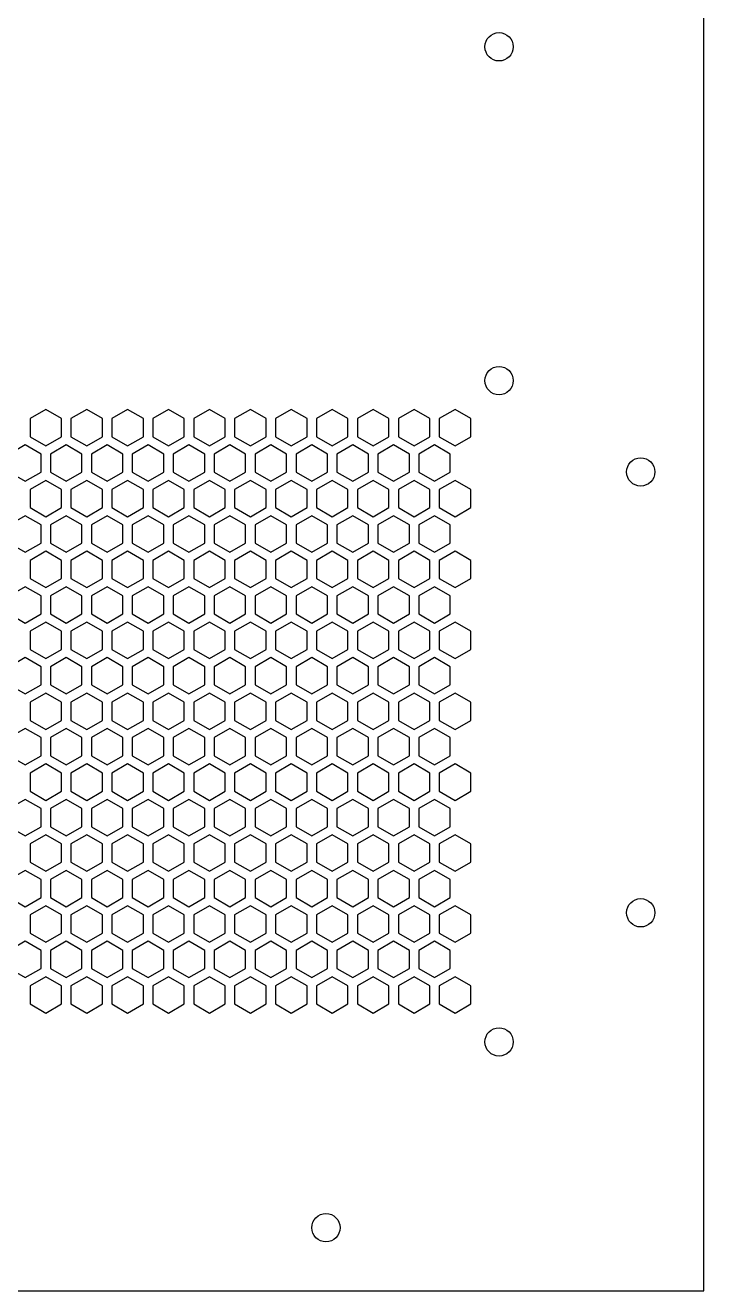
# Model space of a CAD drawing. Header units: millimetres. Extents: x 0 to 430, y 0 to 500.
# Drawn here: x 322.2 to 430, y 0 to 200.9 of the extents above; entities that cross this region are included whole.
import ezdxf

# ---------------------------------------------------------------- set-up
doc = ezdxf.new("R2010")
doc.units = ezdxf.units.MM
doc.layers.add('CUT', color=1, linetype='CONTINUOUS')

msp = doc.modelspace()

# ---------------------------------------------------------------- linework, layer by layer
at = {"layer": 'CUT'}
for p, q in [((430, 0), (430, 500)), ((0, 0), (430, 0))]:
    msp.add_line(p, q, dxfattribs=at)
for points in [[(328, 138.4767), (325.5, 139.9201), (323, 138.4767), (323, 135.5899), (325.5, 134.1466), (328, 135.5899)], [(334.5, 138.4767), (332, 139.9201), (329.5, 138.4767), (329.5, 135.5899), (332, 134.1466), (334.5, 135.5899)], [(341, 138.4767), (338.5, 139.9201), (336, 138.4767), (336, 135.5899), (338.5, 134.1466), (341, 135.5899)], [(347.5, 138.4767), (345, 139.9201), (342.5, 138.4767), (342.5, 135.5899), (345, 134.1466), (347.5, 135.5899)], [(354, 138.4767), (351.5, 139.9201), (349, 138.4767), (349, 135.5899), (351.5, 134.1466), (354, 135.5899)], [(360.5, 138.4767), (358, 139.9201), (355.5, 138.4767), (355.5, 135.5899), (358, 134.1466), (360.5, 135.5899)], [(367, 138.4767), (364.5, 139.9201), (362, 138.4767), (362, 135.5899), (364.5, 134.1466), (367, 135.5899)], [(373.5, 138.4767), (371, 139.9201), (368.5, 138.4767), (368.5, 135.5899), (371, 134.1466), (373.5, 135.5899)], [(380, 138.4767), (377.5, 139.9201), (375, 138.4767), (375, 135.5899), (377.5, 134.1466), (380, 135.5899)], [(386.5, 138.4767), (384, 139.9201), (381.5, 138.4767), (381.5, 135.5899), (384, 134.1466), (386.5, 135.5899)], [(393, 138.4767), (390.5, 139.9201), (388, 138.4767), (388, 135.5899), (390.5, 134.1466), (393, 135.5899)], [(324.75, 132.8475), (322.25, 134.2909), (319.75, 132.8475), (319.75, 129.9608), (322.25, 128.5174), (324.75, 129.9608)], [(331.25, 132.8475), (328.75, 134.2909), (326.25, 132.8475), (326.25, 129.9608), (328.75, 128.5174), (331.25, 129.9608)], [(337.75, 132.8475), (335.25, 134.2909), (332.75, 132.8475), (332.75, 129.9608), (335.25, 128.5174), (337.75, 129.9608)], [(344.25, 132.8475), (341.75, 134.2909), (339.25, 132.8475), (339.25, 129.9608), (341.75, 128.5174), (344.25, 129.9608)], [(350.75, 132.8475), (348.25, 134.2909), (345.75, 132.8475), (345.75, 129.9608), (348.25, 128.5174), (350.75, 129.9608)], [(357.25, 132.8475), (354.75, 134.2909), (352.25, 132.8475), (352.25, 129.9608), (354.75, 128.5174), (357.25, 129.9608)], [(363.75, 132.8475), (361.25, 134.2909), (358.75, 132.8475), (358.75, 129.9608), (361.25, 128.5174), (363.75, 129.9608)], [(370.25, 132.8475), (367.75, 134.2909), (365.25, 132.8475), (365.25, 129.9608), (367.75, 128.5174), (370.25, 129.9608)], [(376.75, 132.8475), (374.25, 134.2909), (371.75, 132.8475), (371.75, 129.9608), (374.25, 128.5174), (376.75, 129.9608)], [(383.25, 132.8475), (380.75, 134.2909), (378.25, 132.8475), (378.25, 129.9608), (380.75, 128.5174), (383.25, 129.9608)], [(389.75, 132.8475), (387.25, 134.2909), (384.75, 132.8475), (384.75, 129.9608), (387.25, 128.5174), (389.75, 129.9608)], [(328, 127.2184), (325.5, 128.6617), (323, 127.2184), (323, 124.3316), (325.5, 122.8882), (328, 124.3316)], [(334.5, 127.2184), (332, 128.6617), (329.5, 127.2184), (329.5, 124.3316), (332, 122.8882), (334.5, 124.3316)], [(341, 127.2184), (338.5, 128.6617), (336, 127.2184), (336, 124.3316), (338.5, 122.8882), (341, 124.3316)], [(347.5, 127.2184), (345, 128.6617), (342.5, 127.2184), (342.5, 124.3316), (345, 122.8882), (347.5, 124.3316)], [(354, 127.2184), (351.5, 128.6617), (349, 127.2184), (349, 124.3316), (351.5, 122.8882), (354, 124.3316)], [(360.5, 127.2184), (358, 128.6617), (355.5, 127.2184), (355.5, 124.3316), (358, 122.8882), (360.5, 124.3316)], [(367, 127.2184), (364.5, 128.6617), (362, 127.2184), (362, 124.3316), (364.5, 122.8882), (367, 124.3316)], [(373.5, 127.2184), (371, 128.6617), (368.5, 127.2184), (368.5, 124.3316), (371, 122.8882), (373.5, 124.3316)], [(380, 127.2184), (377.5, 128.6617), (375, 127.2184), (375, 124.3316), (377.5, 122.8882), (380, 124.3316)], [(386.5, 127.2184), (384, 128.6617), (381.5, 127.2184), (381.5, 124.3316), (384, 122.8882), (386.5, 124.3316)], [(393, 127.2184), (390.5, 128.6617), (388, 127.2184), (388, 124.3316), (390.5, 122.8882), (393, 124.3316)], [(324.75, 121.5892), (322.25, 123.0326), (319.75, 121.5892), (319.75, 118.7024), (322.25, 117.2591), (324.75, 118.7024)], [(331.25, 121.5892), (328.75, 123.0326), (326.25, 121.5892), (326.25, 118.7024), (328.75, 117.2591), (331.25, 118.7024)], [(337.75, 121.5892), (335.25, 123.0326), (332.75, 121.5892), (332.75, 118.7024), (335.25, 117.2591), (337.75, 118.7024)], [(344.25, 121.5892), (341.75, 123.0326), (339.25, 121.5892), (339.25, 118.7024), (341.75, 117.2591), (344.25, 118.7024)], [(350.75, 121.5892), (348.25, 123.0326), (345.75, 121.5892), (345.75, 118.7024), (348.25, 117.2591), (350.75, 118.7024)], [(357.25, 121.5892), (354.75, 123.0326), (352.25, 121.5892), (352.25, 118.7024), (354.75, 117.2591), (357.25, 118.7024)], [(363.75, 121.5892), (361.25, 123.0326), (358.75, 121.5892), (358.75, 118.7024), (361.25, 117.2591), (363.75, 118.7024)], [(370.25, 121.5892), (367.75, 123.0326), (365.25, 121.5892), (365.25, 118.7024), (367.75, 117.2591), (370.25, 118.7024)], [(376.75, 121.5892), (374.25, 123.0326), (371.75, 121.5892), (371.75, 118.7024), (374.25, 117.2591), (376.75, 118.7024)], [(383.25, 121.5892), (380.75, 123.0326), (378.25, 121.5892), (378.25, 118.7024), (380.75, 117.2591), (383.25, 118.7024)], [(389.75, 121.5892), (387.25, 123.0326), (384.75, 121.5892), (384.75, 118.7024), (387.25, 117.2591), (389.75, 118.7024)], [(328, 115.96), (325.5, 117.4034), (323, 115.96), (323, 113.0733), (325.5, 111.6299), (328, 113.0733)], [(334.5, 115.96), (332, 117.4034), (329.5, 115.96), (329.5, 113.0733), (332, 111.6299), (334.5, 113.0733)], [(341, 115.96), (338.5, 117.4034), (336, 115.96), (336, 113.0733), (338.5, 111.6299), (341, 113.0733)], [(347.5, 115.96), (345, 117.4034), (342.5, 115.96), (342.5, 113.0733), (345, 111.6299), (347.5, 113.0733)], [(354, 115.96), (351.5, 117.4034), (349, 115.96), (349, 113.0733), (351.5, 111.6299), (354, 113.0733)], [(360.5, 115.96), (358, 117.4034), (355.5, 115.96), (355.5, 113.0733), (358, 111.6299), (360.5, 113.0733)], [(367, 115.96), (364.5, 117.4034), (362, 115.96), (362, 113.0733), (364.5, 111.6299), (367, 113.0733)], [(373.5, 115.96), (371, 117.4034), (368.5, 115.96), (368.5, 113.0733), (371, 111.6299), (373.5, 113.0733)], [(380, 115.96), (377.5, 117.4034), (375, 115.96), (375, 113.0733), (377.5, 111.6299), (380, 113.0733)], [(386.5, 115.96), (384, 117.4034), (381.5, 115.96), (381.5, 113.0733), (384, 111.6299), (386.5, 113.0733)], [(393, 115.96), (390.5, 117.4034), (388, 115.96), (388, 113.0733), (390.5, 111.6299), (393, 113.0733)], [(324.75, 110.3309), (322.25, 111.7742), (319.75, 110.3309), (319.75, 107.4441), (322.25, 106.0007), (324.75, 107.4441)], [(331.25, 110.3309), (328.75, 111.7742), (326.25, 110.3309), (326.25, 107.4441), (328.75, 106.0007), (331.25, 107.4441)], [(337.75, 110.3309), (335.25, 111.7742), (332.75, 110.3309), (332.75, 107.4441), (335.25, 106.0007), (337.75, 107.4441)], [(344.25, 110.3309), (341.75, 111.7742), (339.25, 110.3309), (339.25, 107.4441), (341.75, 106.0007), (344.25, 107.4441)], [(350.75, 110.3309), (348.25, 111.7742), (345.75, 110.3309), (345.75, 107.4441), (348.25, 106.0007), (350.75, 107.4441)], [(357.25, 110.3309), (354.75, 111.7742), (352.25, 110.3309), (352.25, 107.4441), (354.75, 106.0007), (357.25, 107.4441)], [(363.75, 110.3309), (361.25, 111.7742), (358.75, 110.3309), (358.75, 107.4441), (361.25, 106.0007), (363.75, 107.4441)], [(370.25, 110.3309), (367.75, 111.7742), (365.25, 110.3309), (365.25, 107.4441), (367.75, 106.0007), (370.25, 107.4441)], [(376.75, 110.3309), (374.25, 111.7742), (371.75, 110.3309), (371.75, 107.4441), (374.25, 106.0007), (376.75, 107.4441)], [(383.25, 110.3309), (380.75, 111.7742), (378.25, 110.3309), (378.25, 107.4441), (380.75, 106.0007), (383.25, 107.4441)], [(389.75, 110.3309), (387.25, 111.7742), (384.75, 110.3309), (384.75, 107.4441), (387.25, 106.0007), (389.75, 107.4441)], [(328, 104.7017), (325.5, 106.1451), (323, 104.7017), (323, 101.815), (325.5, 100.3716), (328, 101.815)], [(334.5, 104.7017), (332, 106.1451), (329.5, 104.7017), (329.5, 101.815), (332, 100.3716), (334.5, 101.815)], [(341, 104.7017), (338.5, 106.1451), (336, 104.7017), (336, 101.815), (338.5, 100.3716), (341, 101.815)], [(347.5, 104.7017), (345, 106.1451), (342.5, 104.7017), (342.5, 101.815), (345, 100.3716), (347.5, 101.815)], [(354, 104.7017), (351.5, 106.1451), (349, 104.7017), (349, 101.815), (351.5, 100.3716), (354, 101.815)], [(360.5, 104.7017), (358, 106.1451), (355.5, 104.7017), (355.5, 101.815), (358, 100.3716), (360.5, 101.815)], [(367, 104.7017), (364.5, 106.1451), (362, 104.7017), (362, 101.815), (364.5, 100.3716), (367, 101.815)], [(373.5, 104.7017), (371, 106.1451), (368.5, 104.7017), (368.5, 101.815), (371, 100.3716), (373.5, 101.815)], [(380, 104.7017), (377.5, 106.1451), (375, 104.7017), (375, 101.815), (377.5, 100.3716), (380, 101.815)], [(386.5, 104.7017), (384, 106.1451), (381.5, 104.7017), (381.5, 101.815), (384, 100.3716), (386.5, 101.815)], [(393, 104.7017), (390.5, 106.1451), (388, 104.7017), (388, 101.815), (390.5, 100.3716), (393, 101.815)], [(324.75, 99.0725), (322.25, 100.5159), (319.75, 99.0725), (319.75, 96.1858), (322.25, 94.7424), (324.75, 96.1858)], [(331.25, 99.0725), (328.75, 100.5159), (326.25, 99.0725), (326.25, 96.1858), (328.75, 94.7424), (331.25, 96.1858)], [(337.75, 99.0725), (335.25, 100.5159), (332.75, 99.0725), (332.75, 96.1858), (335.25, 94.7424), (337.75, 96.1858)], [(344.25, 99.0725), (341.75, 100.5159), (339.25, 99.0725), (339.25, 96.1858), (341.75, 94.7424), (344.25, 96.1858)], [(350.75, 99.0725), (348.25, 100.5159), (345.75, 99.0725), (345.75, 96.1858), (348.25, 94.7424), (350.75, 96.1858)], [(357.25, 99.0725), (354.75, 100.5159), (352.25, 99.0725), (352.25, 96.1858), (354.75, 94.7424), (357.25, 96.1858)], [(363.75, 99.0725), (361.25, 100.5159), (358.75, 99.0725), (358.75, 96.1858), (361.25, 94.7424), (363.75, 96.1858)], [(370.25, 99.0725), (367.75, 100.5159), (365.25, 99.0725), (365.25, 96.1858), (367.75, 94.7424), (370.25, 96.1858)], [(376.75, 99.0725), (374.25, 100.5159), (371.75, 99.0725), (371.75, 96.1858), (374.25, 94.7424), (376.75, 96.1858)], [(383.25, 99.0725), (380.75, 100.5159), (378.25, 99.0725), (378.25, 96.1858), (380.75, 94.7424), (383.25, 96.1858)], [(389.75, 99.0725), (387.25, 100.5159), (384.75, 99.0725), (384.75, 96.1858), (387.25, 94.7424), (389.75, 96.1858)], [(328, 93.4434), (325.5, 94.8868), (323, 93.4434), (323, 90.5566), (325.5, 89.1132), (328, 90.5566)], [(334.5, 93.4434), (332, 94.8868), (329.5, 93.4434), (329.5, 90.5566), (332, 89.1132), (334.5, 90.5566)], [(341, 93.4434), (338.5, 94.8868), (336, 93.4434), (336, 90.5566), (338.5, 89.1132), (341, 90.5566)], [(347.5, 93.4434), (345, 94.8868), (342.5, 93.4434), (342.5, 90.5566), (345, 89.1132), (347.5, 90.5566)], [(354, 93.4434), (351.5, 94.8868), (349, 93.4434), (349, 90.5566), (351.5, 89.1132), (354, 90.5566)], [(360.5, 93.4434), (358, 94.8868), (355.5, 93.4434), (355.5, 90.5566), (358, 89.1132), (360.5, 90.5566)], [(367, 93.4434), (364.5, 94.8868), (362, 93.4434), (362, 90.5566), (364.5, 89.1132), (367, 90.5566)], [(373.5, 93.4434), (371, 94.8868), (368.5, 93.4434), (368.5, 90.5566), (371, 89.1132), (373.5, 90.5566)], [(380, 93.4434), (377.5, 94.8868), (375, 93.4434), (375, 90.5566), (377.5, 89.1132), (380, 90.5566)], [(386.5, 93.4434), (384, 94.8868), (381.5, 93.4434), (381.5, 90.5566), (384, 89.1132), (386.5, 90.5566)], [(393, 93.4434), (390.5, 94.8868), (388, 93.4434), (388, 90.5566), (390.5, 89.1132), (393, 90.5566)], [(324.75, 87.8142), (322.25, 89.2576), (319.75, 87.8142), (319.75, 84.9275), (322.25, 83.4841), (324.75, 84.9275)], [(331.25, 87.8142), (328.75, 89.2576), (326.25, 87.8142), (326.25, 84.9275), (328.75, 83.4841), (331.25, 84.9275)], [(337.75, 87.8142), (335.25, 89.2576), (332.75, 87.8142), (332.75, 84.9275), (335.25, 83.4841), (337.75, 84.9275)], [(344.25, 87.8142), (341.75, 89.2576), (339.25, 87.8142), (339.25, 84.9275), (341.75, 83.4841), (344.25, 84.9275)], [(350.75, 87.8142), (348.25, 89.2576), (345.75, 87.8142), (345.75, 84.9275), (348.25, 83.4841), (350.75, 84.9275)], [(357.25, 87.8142), (354.75, 89.2576), (352.25, 87.8142), (352.25, 84.9275), (354.75, 83.4841), (357.25, 84.9275)], [(363.75, 87.8142), (361.25, 89.2576), (358.75, 87.8142), (358.75, 84.9275), (361.25, 83.4841), (363.75, 84.9275)], [(370.25, 87.8142), (367.75, 89.2576), (365.25, 87.8142), (365.25, 84.9275), (367.75, 83.4841), (370.25, 84.9275)], [(376.75, 87.8142), (374.25, 89.2576), (371.75, 87.8142), (371.75, 84.9275), (374.25, 83.4841), (376.75, 84.9275)], [(383.25, 87.8142), (380.75, 89.2576), (378.25, 87.8142), (378.25, 84.9275), (380.75, 83.4841), (383.25, 84.9275)], [(389.75, 87.8142), (387.25, 89.2576), (384.75, 87.8142), (384.75, 84.9275), (387.25, 83.4841), (389.75, 84.9275)], [(328, 82.185), (325.5, 83.6284), (323, 82.185), (323, 79.2983), (325.5, 77.8549), (328, 79.2983)], [(334.5, 82.185), (332, 83.6284), (329.5, 82.185), (329.5, 79.2983), (332, 77.8549), (334.5, 79.2983)], [(341, 82.185), (338.5, 83.6284), (336, 82.185), (336, 79.2983), (338.5, 77.8549), (341, 79.2983)], [(347.5, 82.185), (345, 83.6284), (342.5, 82.185), (342.5, 79.2983), (345, 77.8549), (347.5, 79.2983)], [(354, 82.185), (351.5, 83.6284), (349, 82.185), (349, 79.2983), (351.5, 77.8549), (354, 79.2983)], [(360.5, 82.185), (358, 83.6284), (355.5, 82.185), (355.5, 79.2983), (358, 77.8549), (360.5, 79.2983)], [(367, 82.185), (364.5, 83.6284), (362, 82.185), (362, 79.2983), (364.5, 77.8549), (367, 79.2983)], [(373.5, 82.185), (371, 83.6284), (368.5, 82.185), (368.5, 79.2983), (371, 77.8549), (373.5, 79.2983)], [(380, 82.185), (377.5, 83.6284), (375, 82.185), (375, 79.2983), (377.5, 77.8549), (380, 79.2983)], [(386.5, 82.185), (384, 83.6284), (381.5, 82.185), (381.5, 79.2983), (384, 77.8549), (386.5, 79.2983)], [(393, 82.185), (390.5, 83.6284), (388, 82.185), (388, 79.2983), (390.5, 77.8549), (393, 79.2983)], [(324.75, 76.5559), (322.25, 77.9993), (319.75, 76.5559), (319.75, 73.6691), (322.25, 72.2258), (324.75, 73.6691)], [(331.25, 76.5559), (328.75, 77.9993), (326.25, 76.5559), (326.25, 73.6691), (328.75, 72.2258), (331.25, 73.6691)], [(337.75, 76.5559), (335.25, 77.9993), (332.75, 76.5559), (332.75, 73.6691), (335.25, 72.2258), (337.75, 73.6691)], [(344.25, 76.5559), (341.75, 77.9993), (339.25, 76.5559), (339.25, 73.6691), (341.75, 72.2258), (344.25, 73.6691)], [(350.75, 76.5559), (348.25, 77.9993), (345.75, 76.5559), (345.75, 73.6691), (348.25, 72.2258), (350.75, 73.6691)], [(357.25, 76.5559), (354.75, 77.9993), (352.25, 76.5559), (352.25, 73.6691), (354.75, 72.2258), (357.25, 73.6691)], [(363.75, 76.5559), (361.25, 77.9993), (358.75, 76.5559), (358.75, 73.6691), (361.25, 72.2258), (363.75, 73.6691)], [(370.25, 76.5559), (367.75, 77.9993), (365.25, 76.5559), (365.25, 73.6691), (367.75, 72.2258), (370.25, 73.6691)], [(376.75, 76.5559), (374.25, 77.9993), (371.75, 76.5559), (371.75, 73.6691), (374.25, 72.2258), (376.75, 73.6691)], [(383.25, 76.5559), (380.75, 77.9993), (378.25, 76.5559), (378.25, 73.6691), (380.75, 72.2258), (383.25, 73.6691)], [(389.75, 76.5559), (387.25, 77.9993), (384.75, 76.5559), (384.75, 73.6691), (387.25, 72.2258), (389.75, 73.6691)], [(328, 70.9267), (325.5, 72.3701), (323, 70.9267), (323, 68.04), (325.5, 66.5966), (328, 68.04)], [(334.5, 70.9267), (332, 72.3701), (329.5, 70.9267), (329.5, 68.04), (332, 66.5966), (334.5, 68.04)], [(341, 70.9267), (338.5, 72.3701), (336, 70.9267), (336, 68.04), (338.5, 66.5966), (341, 68.04)], [(347.5, 70.9267), (345, 72.3701), (342.5, 70.9267), (342.5, 68.04), (345, 66.5966), (347.5, 68.04)], [(354, 70.9267), (351.5, 72.3701), (349, 70.9267), (349, 68.04), (351.5, 66.5966), (354, 68.04)], [(360.5, 70.9267), (358, 72.3701), (355.5, 70.9267), (355.5, 68.04), (358, 66.5966), (360.5, 68.04)], [(367, 70.9267), (364.5, 72.3701), (362, 70.9267), (362, 68.04), (364.5, 66.5966), (367, 68.04)], [(373.5, 70.9267), (371, 72.3701), (368.5, 70.9267), (368.5, 68.04), (371, 66.5966), (373.5, 68.04)], [(380, 70.9267), (377.5, 72.3701), (375, 70.9267), (375, 68.04), (377.5, 66.5966), (380, 68.04)], [(386.5, 70.9267), (384, 72.3701), (381.5, 70.9267), (381.5, 68.04), (384, 66.5966), (386.5, 68.04)], [(393, 70.9267), (390.5, 72.3701), (388, 70.9267), (388, 68.04), (390.5, 66.5966), (393, 68.04)], [(324.75, 65.2976), (322.25, 66.7409), (319.75, 65.2976), (319.75, 62.4108), (322.25, 60.9674), (324.75, 62.4108)], [(331.25, 65.2976), (328.75, 66.7409), (326.25, 65.2976), (326.25, 62.4108), (328.75, 60.9674), (331.25, 62.4108)], [(337.75, 65.2976), (335.25, 66.7409), (332.75, 65.2976), (332.75, 62.4108), (335.25, 60.9674), (337.75, 62.4108)], [(344.25, 65.2976), (341.75, 66.7409), (339.25, 65.2976), (339.25, 62.4108), (341.75, 60.9674), (344.25, 62.4108)], [(350.75, 65.2976), (348.25, 66.7409), (345.75, 65.2976), (345.75, 62.4108), (348.25, 60.9674), (350.75, 62.4108)], [(357.25, 65.2976), (354.75, 66.7409), (352.25, 65.2976), (352.25, 62.4108), (354.75, 60.9674), (357.25, 62.4108)], [(363.75, 65.2976), (361.25, 66.7409), (358.75, 65.2976), (358.75, 62.4108), (361.25, 60.9674), (363.75, 62.4108)], [(370.25, 65.2976), (367.75, 66.7409), (365.25, 65.2976), (365.25, 62.4108), (367.75, 60.9674), (370.25, 62.4108)], [(376.75, 65.2976), (374.25, 66.7409), (371.75, 65.2976), (371.75, 62.4108), (374.25, 60.9674), (376.75, 62.4108)], [(383.25, 65.2976), (380.75, 66.7409), (378.25, 65.2976), (378.25, 62.4108), (380.75, 60.9674), (383.25, 62.4108)], [(389.75, 65.2976), (387.25, 66.7409), (384.75, 65.2976), (384.75, 62.4108), (387.25, 60.9674), (389.75, 62.4108)], [(328, 59.6684), (325.5, 61.1118), (323, 59.6684), (323, 56.7816), (325.5, 55.3383), (328, 56.7816)], [(334.5, 59.6684), (332, 61.1118), (329.5, 59.6684), (329.5, 56.7816), (332, 55.3383), (334.5, 56.7816)], [(341, 59.6684), (338.5, 61.1118), (336, 59.6684), (336, 56.7816), (338.5, 55.3383), (341, 56.7816)], [(347.5, 59.6684), (345, 61.1118), (342.5, 59.6684), (342.5, 56.7816), (345, 55.3383), (347.5, 56.7816)], [(354, 59.6684), (351.5, 61.1118), (349, 59.6684), (349, 56.7816), (351.5, 55.3383), (354, 56.7816)], [(360.5, 59.6684), (358, 61.1118), (355.5, 59.6684), (355.5, 56.7816), (358, 55.3383), (360.5, 56.7816)], [(367, 59.6684), (364.5, 61.1118), (362, 59.6684), (362, 56.7816), (364.5, 55.3383), (367, 56.7816)], [(373.5, 59.6684), (371, 61.1118), (368.5, 59.6684), (368.5, 56.7816), (371, 55.3383), (373.5, 56.7816)], [(380, 59.6684), (377.5, 61.1118), (375, 59.6684), (375, 56.7816), (377.5, 55.3383), (380, 56.7816)], [(386.5, 59.6684), (384, 61.1118), (381.5, 59.6684), (381.5, 56.7816), (384, 55.3383), (386.5, 56.7816)], [(393, 59.6684), (390.5, 61.1118), (388, 59.6684), (388, 56.7816), (390.5, 55.3383), (393, 56.7816)], [(324.75, 54.0392), (322.25, 55.4826), (319.75, 54.0392), (319.75, 51.1525), (322.25, 49.7091), (324.75, 51.1525)], [(331.25, 54.0392), (328.75, 55.4826), (326.25, 54.0392), (326.25, 51.1525), (328.75, 49.7091), (331.25, 51.1525)], [(337.75, 54.0392), (335.25, 55.4826), (332.75, 54.0392), (332.75, 51.1525), (335.25, 49.7091), (337.75, 51.1525)], [(344.25, 54.0392), (341.75, 55.4826), (339.25, 54.0392), (339.25, 51.1525), (341.75, 49.7091), (344.25, 51.1525)], [(350.75, 54.0392), (348.25, 55.4826), (345.75, 54.0392), (345.75, 51.1525), (348.25, 49.7091), (350.75, 51.1525)], [(357.25, 54.0392), (354.75, 55.4826), (352.25, 54.0392), (352.25, 51.1525), (354.75, 49.7091), (357.25, 51.1525)], [(363.75, 54.0392), (361.25, 55.4826), (358.75, 54.0392), (358.75, 51.1525), (361.25, 49.7091), (363.75, 51.1525)], [(370.25, 54.0392), (367.75, 55.4826), (365.25, 54.0392), (365.25, 51.1525), (367.75, 49.7091), (370.25, 51.1525)], [(376.75, 54.0392), (374.25, 55.4826), (371.75, 54.0392), (371.75, 51.1525), (374.25, 49.7091), (376.75, 51.1525)], [(383.25, 54.0392), (380.75, 55.4826), (378.25, 54.0392), (378.25, 51.1525), (380.75, 49.7091), (383.25, 51.1525)], [(389.75, 54.0392), (387.25, 55.4826), (384.75, 54.0392), (384.75, 51.1525), (387.25, 49.7091), (389.75, 51.1525)], [(328, 48.4101), (325.5, 49.8534), (323, 48.4101), (323, 45.5233), (325.5, 44.0799), (328, 45.5233)], [(334.5, 48.4101), (332, 49.8534), (329.5, 48.4101), (329.5, 45.5233), (332, 44.0799), (334.5, 45.5233)], [(341, 48.4101), (338.5, 49.8534), (336, 48.4101), (336, 45.5233), (338.5, 44.0799), (341, 45.5233)], [(347.5, 48.4101), (345, 49.8534), (342.5, 48.4101), (342.5, 45.5233), (345, 44.0799), (347.5, 45.5233)], [(354, 48.4101), (351.5, 49.8534), (349, 48.4101), (349, 45.5233), (351.5, 44.0799), (354, 45.5233)], [(360.5, 48.4101), (358, 49.8534), (355.5, 48.4101), (355.5, 45.5233), (358, 44.0799), (360.5, 45.5233)], [(367, 48.4101), (364.5, 49.8534), (362, 48.4101), (362, 45.5233), (364.5, 44.0799), (367, 45.5233)], [(373.5, 48.4101), (371, 49.8534), (368.5, 48.4101), (368.5, 45.5233), (371, 44.0799), (373.5, 45.5233)], [(380, 48.4101), (377.5, 49.8534), (375, 48.4101), (375, 45.5233), (377.5, 44.0799), (380, 45.5233)], [(386.5, 48.4101), (384, 49.8534), (381.5, 48.4101), (381.5, 45.5233), (384, 44.0799), (386.5, 45.5233)], [(393, 48.4101), (390.5, 49.8534), (388, 48.4101), (388, 45.5233), (390.5, 44.0799), (393, 45.5233)]]:
    msp.add_lwpolyline(points, close=True, dxfattribs=at)
for centre in [(397.5, 197.5), (397.5, 144.5), (420, 130), (420, 60), (397.5, 39.5), (370, 10)]:
    msp.add_circle(centre, 2.25, dxfattribs=at)

doc.saveas('drawing.dxf')
